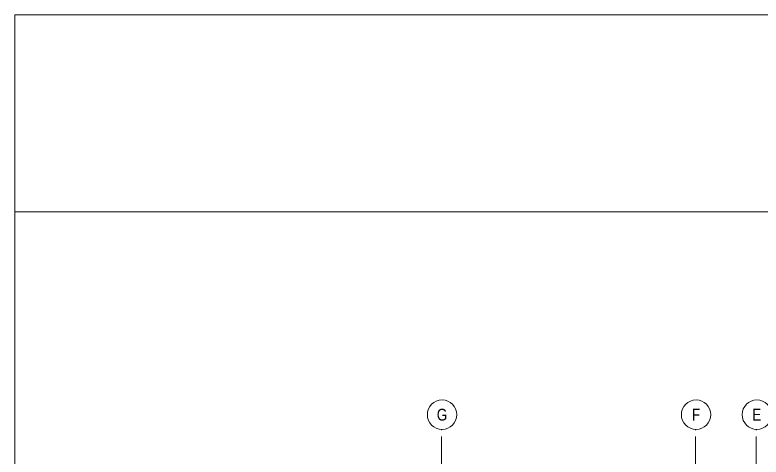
# Model space of a CAD drawing. Header units: millimetres. Extents: x -6181 to 191287, y -8583 to 23546.
# Drawn here: x -6181 to 12840, y 10166 to 21425 of the extents above; entities that cross this region are included whole.
import ezdxf
from ezdxf.enums import TextEntityAlignment as Align

# ---------------------------------------------------------------- set-up
doc = ezdxf.new("R2010")
doc.units = ezdxf.units.MM
doc.header["$MEASUREMENT"] = 0
doc.linetypes.add('CENTER2', pattern=[28.575, 19.05, -3.175, 3.175, -3.175])
for name, color, linetype, lineweight in [('03--GRID', 252, 'CENTER2', 5), ('03--GRIDBUBBLE', 8, 'Continuous', 18), ('03--GRIDTEXT', 4, 'Continuous', 40)]:
    doc.layers.add(name, color=color, linetype=linetype, lineweight=lineweight)
doc.layers.add('1735-DT-5BR-SEC_AA$0$00--ORIGIN', color=6, linetype='Continuous', lineweight=0, plot=False)
doc.styles.add('Ariel', font='arial.ttf', dxfattribs={"width": 0.8})
doc.styles.add('ROMANS', font='ARIALN.TTF')

# ---------------------------------------------------------------- blocks, each defined once
blk = doc.blocks.new('GRUDH')
at = {"layer": '03--GRIDBUBBLE'}
blk.add_circle((0, 0), 499, dxfattribs=at)
at = {"layer": '03--GRIDTEXT', "style": 'Ariel', "width": 0.8, "flags": 4}
blk.add_attdef('GRID', text='', height=400, dxfattribs=at).set_placement((0, 0), align=Align.MIDDLE_CENTER)
blk = doc.blocks.new('1735-DT-5BR-SEC_AA')
at = {"layer": '1735-DT-5BR-SEC_AA$0$00--ORIGIN', "color": 6}
for points in [[(-6181, 21425), (49490, 21425), (49490, 16408), (-6181, 16408)], [(-6181, 16408), (49490, 16408), (49490, -8583), (-6181, -8583)]]:
    blk.add_lwpolyline(points, close=True, dxfattribs=at)

msp = doc.modelspace()

# ---------------------------------------------------------------- block references
at = {"layer": '03--GRIDBUBBLE'}
ref = msp.add_blockref('GRUDH', (4707.5, 11245.6), dxfattribs=dict(at, xscale=0.75, yscale=0.75, zscale=0.75, rotation=267.345885247266))
ref.add_attrib('GRID', 'G', dxfattribs={"layer": '03--GRIDTEXT', "height": 300, "style": 'ROMANS'}).set_placement((4707.5, 11245.6), align=Align.MIDDLE_CENTER)
ref = msp.add_blockref('GRUDH', (11182.5, 11245.6, 0), dxfattribs=dict(at, xscale=0.75, yscale=0.75, zscale=0.75, rotation=267.345885247266))
ref.add_attrib('GRID', 'F', dxfattribs={"layer": '03--GRIDTEXT', "height": 300, "style": 'ROMANS'}).set_placement((11182.5, 11245.6, 0), align=Align.MIDDLE_CENTER)
ref = msp.add_blockref('GRUDH', (12732.5, 11245.6), dxfattribs=dict(at, xscale=0.75, yscale=0.75, zscale=0.75, rotation=267.345885247266))
ref.add_attrib('GRID', 'E', dxfattribs={"layer": '03--GRIDTEXT', "height": 300, "style": 'ROMANS'}).set_placement((12732.5, 11245.6), align=Align.MIDDLE_CENTER)

# ---------------------------------------------------------------- next in the draw order: block references
msp.add_blockref('1735-DT-5BR-SEC_AA', (0, 0))

# ---------------------------------------------------------------- next in the draw order: linework, layer by layer
at = {"layer": '03--GRID', "ltscale": 50}
for p, q in [((4690.2, -1694), (4690.2, 10871.4)), ((11165.2, -1694, 0), (11165.2, 10871.4, 0)), ((12715.2, -1694), (12715.2, 10871.4))]:
    msp.add_line(p, q, dxfattribs=at)

doc.saveas('drawing.dxf')
